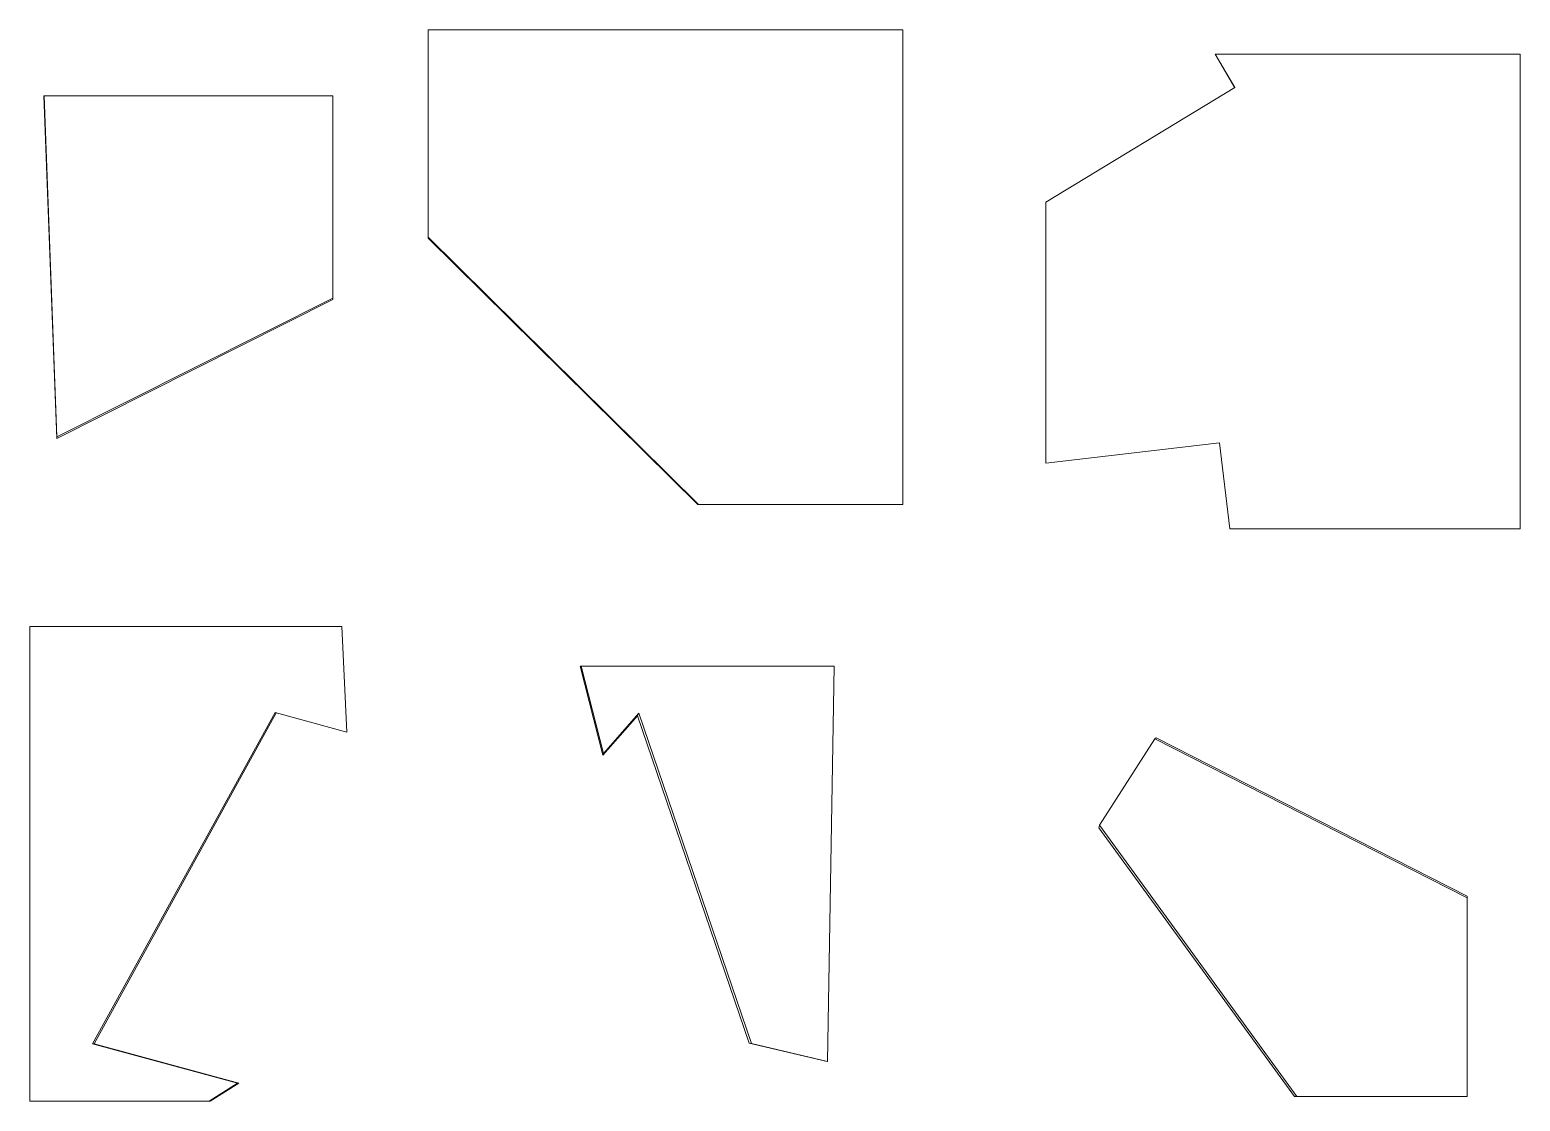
# Model space of a CAD drawing. Header units: inches. Extents: x 2.5 to 32.8, y 23.4 to 45.2.
import ezdxf

# ---------------------------------------------------------------- set-up
doc = ezdxf.new("R2010")
doc.units = ezdxf.units.IN
doc.header["$MEASUREMENT"] = 0

msp = doc.modelspace()

# ---------------------------------------------------------------- linework, layer by layer
at = {"color": 7, "linetype": 'Continuous', "lineweight": 15}
for p, q in [((10.578, 40.999), (10.578, 45.228)), ((10.578, 45.228), (20.253, 45.228)), ((20.253, 45.228), (20.253, 35.553)), ((26.621, 44.733), (27.027, 44.048)), ((26.621, 44.733), (26.622, 44.733)), ((26.622, 44.733), (27.028, 44.049)), ((26.622, 44.733), (32.844, 44.733)), ((32.844, 44.733), (32.844, 35.058)), ((3.002, 36.9), (2.739, 43.881)), ((2.743, 43.881), (2.739, 43.881)), ((3.004, 36.932), (2.743, 43.881)), ((2.743, 43.881), (8.631, 43.881)), ((8.631, 43.881), (8.631, 39.758)), ((23.169, 41.716), (27.028, 44.049)), ((23.169, 36.392), (23.169, 41.716)), ((16.091, 35.553), (10.578, 40.999)), ((10.578, 40.999), (10.578, 40.984)), ((16.075, 35.553), (10.578, 40.984)), ((8.631, 39.728), (3.002, 36.9)), ((8.631, 39.758), (3.004, 36.932)), ((8.631, 39.728), (8.631, 39.758)), ((3.004, 36.932), (3.002, 36.9)), ((26.715, 36.812), (23.169, 36.392)), ((26.921, 35.058), (26.715, 36.812)), ((16.075, 35.553), (16.091, 35.553)), ((20.253, 35.553), (16.091, 35.553)), ((32.844, 35.058), (26.921, 35.058)), ((2.452, 23.388), (2.452, 33.063)), ((2.452, 33.063), (8.814, 33.063)), ((8.919, 30.909), (8.814, 33.063)), ((14.137, 30.445), (13.677, 32.258)), ((13.696, 32.258), (13.677, 32.258)), ((14.148, 30.476), (13.696, 32.258)), ((13.696, 32.258), (18.853, 32.258)), ((18.853, 32.258), (18.718, 24.198)), ((3.733, 24.559), (7.452, 31.309)), ((8.919, 30.909), (7.452, 31.309)), ((3.763, 24.56), (7.478, 31.302)), ((14.843, 31.247), (14.137, 30.445)), ((14.869, 31.295), (14.148, 30.476)), ((14.843, 31.247), (14.869, 31.295)), ((17.122, 24.571), (14.843, 31.247)), ((17.166, 24.565), (14.869, 31.295)), ((24.262, 29.012), (25.393, 30.775)), ((25.422, 30.792), (25.393, 30.775)), ((25.393, 30.775), (31.764, 27.536)), ((25.422, 30.792), (31.764, 27.567)), ((14.137, 30.445), (14.148, 30.476)), ((24.249, 28.963), (24.262, 29.012)), ((24.249, 28.963), (28.243, 23.484)), ((24.262, 29.012), (28.292, 23.484)), ((31.764, 27.536), (31.764, 27.567)), ((31.764, 27.536), (31.764, 23.484)), ((3.733, 24.559), (3.763, 24.56)), ((3.733, 24.559), (6.685, 23.755)), ((3.763, 24.56), (6.711, 23.757)), ((17.122, 24.571), (17.166, 24.565)), ((18.714, 24.194), (17.122, 24.571)), ((18.718, 24.198), (17.166, 24.565)), ((18.718, 24.198), (18.714, 24.194)), ((6.109, 23.388), (6.685, 23.755)), ((6.132, 23.388), (6.711, 23.757)), ((6.685, 23.755), (6.711, 23.757)), ((28.292, 23.484), (28.243, 23.484)), ((31.764, 23.484), (28.292, 23.484)), ((6.109, 23.388), (2.452, 23.388)), ((6.132, 23.388), (6.109, 23.388))]:
    msp.add_line(p, q, dxfattribs=at)

doc.saveas('drawing.dxf')
